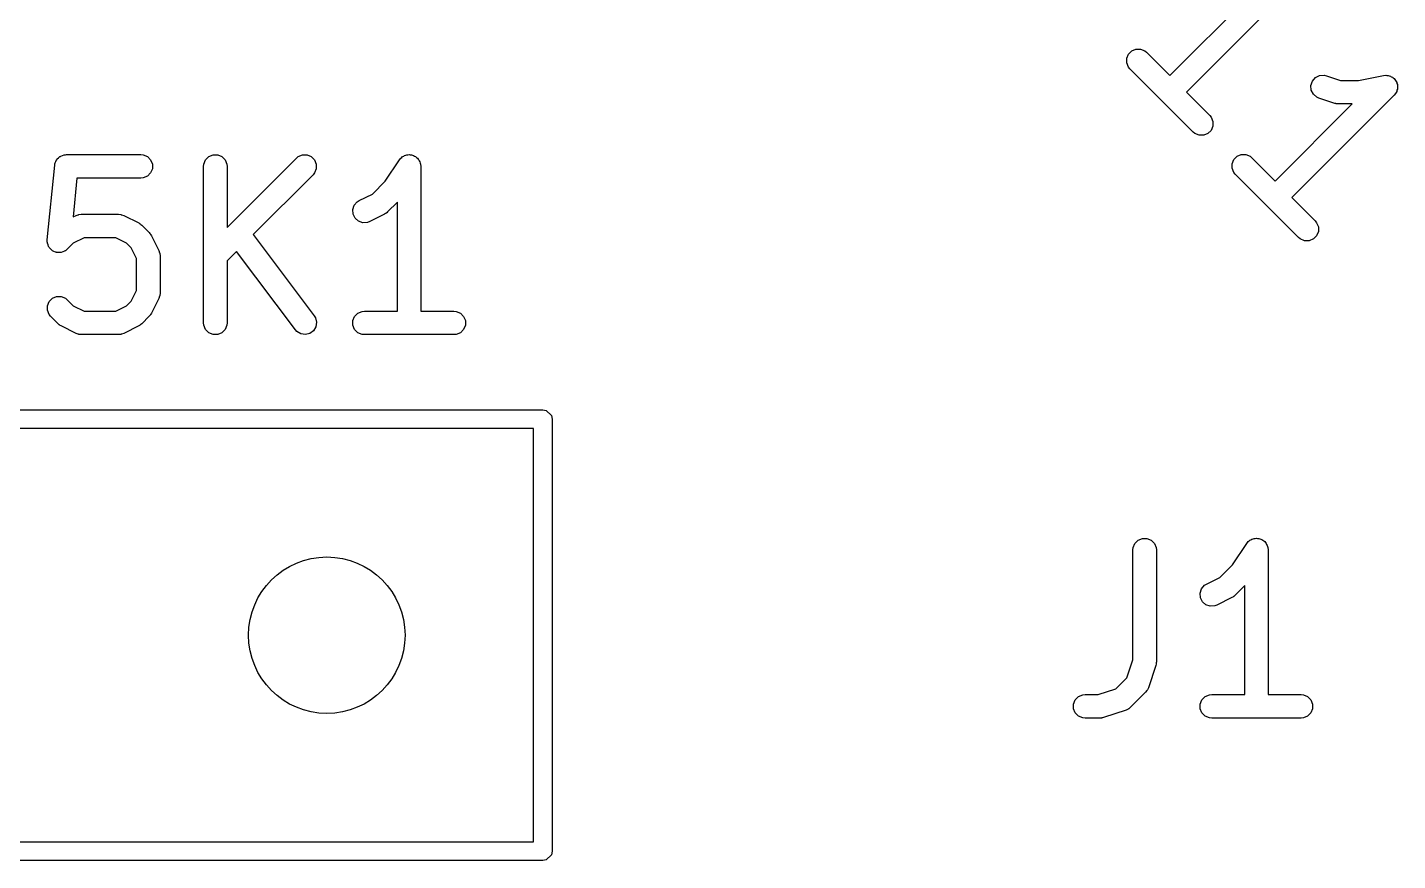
# Model space of a CAD drawing. Extents: x 19.8 to 98.9, y -129.1 to -67.1.
# Drawn here: x 45.79 to 54.54, y -118.64 to -113.32 of the extents above; entities that cross this region are included whole.
import ezdxf

# ---------------------------------------------------------------- set-up
doc = ezdxf.new("R2010")
doc.units = 0
doc.layers.add('BLACK', color=7, linetype='CONTINUOUS')

msp = doc.modelspace()

# ---------------------------------------------------------------- linework, layer by layer
at = {"layer": 'BLACK', "linetype": 'CONTINUOUS'}
for p, q in [((53.847671, -113.076669), (53.193597, -113.730742)), ((53.087531, -113.624676), (53.5799, -113.132308)), ((52.823141, -113.487044), (52.843833, -113.466352)), ((52.843833, -113.466352), (52.87087, -113.455153)), ((52.87087, -113.455153), (52.900132, -113.455153)), ((52.900132, -113.455153), (52.927169, -113.466352)), ((52.927169, -113.466352), (52.938534, -113.475679)), ((52.938534, -113.475679), (53.087531, -113.624676)), ((52.811942, -113.514081), (52.823141, -113.487044)), ((52.811942, -113.543343), (52.811942, -113.514081)), ((52.823141, -113.57038), (52.811942, -113.543343)), ((52.832468, -113.581745), (52.823141, -113.57038)), ((53.236529, -113.985806), (52.832468, -113.581745)), ((53.998855, -113.659928), (54.018029, -113.637821)), ((54.018029, -113.637821), (54.044202, -113.624734)), ((54.044202, -113.624734), (54.073392, -113.62266)), ((54.073392, -113.62266), (54.087729, -113.62592)), ((54.087729, -113.62592), (54.177197, -113.655743)), ((54.177197, -113.655743), (54.292285, -113.655743)), ((54.292285, -113.655743), (54.453364, -113.623528)), ((54.453364, -113.623528), (54.453414, -113.623522)), ((54.453414, -113.623522), (54.453441, -113.623512)), ((54.453441, -113.623512), (54.453525, -113.623512)), ((54.453525, -113.623512), (54.467994, -113.622071)), ((54.467994, -113.622071), (54.475278, -113.623512)), ((54.475278, -113.623512), (54.482704, -113.623512)), ((54.482704, -113.623512), (54.489491, -113.626323)), ((54.489491, -113.626323), (54.496702, -113.62775)), ((54.496702, -113.62775), (54.502882, -113.63187)), ((54.502882, -113.63187), (54.50974, -113.634711)), ((54.50974, -113.634711), (54.514933, -113.639904)), ((54.514933, -113.639904), (54.52105, -113.643982)), ((54.52105, -113.643982), (54.525184, -113.650155)), ((54.525184, -113.650155), (54.530433, -113.655404)), ((54.530433, -113.655404), (54.533243, -113.662189)), ((53.193597, -113.730742), (53.342595, -113.87974)), ((53.989601, -113.687691), (53.998855, -113.659928)), ((53.991675, -113.716881), (53.989601, -113.687691)), ((54.004762, -113.743054), (53.991675, -113.716881)), ((54.026869, -113.762228), (54.004762, -113.743054)), ((54.530433, -113.738739), (54.5212, -113.749989)), ((54.533274, -113.731878), (54.530433, -113.738739)), ((54.533243, -113.662189), (54.537334, -113.668297)), ((54.537394, -113.7257), (54.533274, -113.731878)), ((54.537334, -113.668297), (54.53879, -113.67558)), ((54.53882, -113.718491), (54.537394, -113.7257)), ((54.53879, -113.67558), (54.541632, -113.68244)), ((54.541632, -113.711703), (54.53882, -113.718491)), ((54.541632, -113.68244), (54.541632, -113.689787)), ((54.541632, -113.689787), (54.543073, -113.696993)), ((54.543073, -113.696993), (54.541632, -113.704277)), ((54.541632, -113.704277), (54.541632, -113.711703)), ((53.760966, -114.298111), (54.253335, -113.805743)), ((54.521106, -113.750104), (53.867032, -114.404177)), ((54.040295, -113.768222), (54.026869, -113.762228)), ((54.141309, -113.801894), (54.040295, -113.768222)), ((54.148564, -113.803543), (54.141309, -113.801894)), ((54.150395, -113.804302), (54.148564, -113.803543)), ((54.153048, -113.804563), (54.150395, -113.804302)), ((54.155646, -113.805154), (54.153048, -113.804563)), ((54.15762, -113.805013), (54.155646, -113.805154)), ((54.165027, -113.805743), (54.15762, -113.805013)), ((54.253335, -113.805743), (54.165027, -113.805743)), ((54.52114, -113.750061), (54.521106, -113.750104)), ((54.521161, -113.750048), (54.52114, -113.750061)), ((54.5212, -113.749989), (54.521161, -113.750048)), ((53.342595, -113.87974), (53.351923, -113.891106)), ((53.351923, -113.891106), (53.363121, -113.918142)), ((53.363121, -113.918142), (53.363121, -113.947405)), ((53.247895, -113.995134), (53.236529, -113.985806)), ((53.274931, -114.006332), (53.247895, -113.995134)), ((53.304194, -114.006332), (53.274931, -114.006332)), ((53.33123, -113.995134), (53.304194, -114.006332)), ((53.351923, -113.974441), (53.33123, -113.995134)), ((53.363121, -113.947405), (53.351923, -113.974441)), ((45.963976, -114.18294), (45.969158, -114.17328)), ((45.969158, -114.17328), (45.973354, -114.163151)), ((45.973354, -114.163151), (45.976025, -114.160479)), ((45.976025, -114.160479), (45.97781, -114.157153)), ((45.97781, -114.157153), (45.986292, -114.150212)), ((45.986292, -114.150212), (45.994046, -114.142459)), ((45.994046, -114.142459), (45.997534, -114.141013)), ((45.997534, -114.141013), (46.000458, -114.138622)), ((46.000458, -114.138622), (46.010955, -114.135454)), ((46.010955, -114.135454), (46.021082, -114.13126)), ((46.021082, -114.13126), (46.026687, -114.130707)), ((46.026687, -114.130707), (46.028474, -114.130169)), ((46.028474, -114.130169), (46.030302, -114.130351)), ((46.030302, -114.130351), (46.035714, -114.129819)), ((46.035714, -114.129819), (46.511904, -114.129819)), ((46.511904, -114.129819), (46.526536, -114.13126)), ((46.526536, -114.13126), (46.553572, -114.142459)), ((46.553572, -114.142459), (46.574264, -114.163151)), ((46.574264, -114.163151), (46.585463, -114.190187)), ((46.914536, -114.190187), (46.925735, -114.163151)), ((46.925735, -114.163151), (46.946427, -114.142459)), ((46.946427, -114.142459), (46.973463, -114.13126)), ((46.973463, -114.13126), (47.002727, -114.13126)), ((47.002727, -114.13126), (47.029763, -114.142459)), ((47.029763, -114.142459), (47.050455, -114.163151)), ((47.050455, -114.163151), (47.061654, -114.190187)), ((47.063095, -114.595181), (47.50649, -114.151786)), ((47.50649, -114.151786), (47.517855, -114.142459)), ((47.517855, -114.142459), (47.544891, -114.13126)), ((47.544891, -114.13126), (47.574154, -114.13126)), ((47.574154, -114.13126), (47.601191, -114.142459)), ((47.601191, -114.142459), (47.621883, -114.163151)), ((47.621883, -114.163151), (47.633082, -114.190188)), ((48.072666, -114.299896), (48.163786, -114.163216)), ((48.163786, -114.163216), (48.16382, -114.163173)), ((48.16382, -114.163173), (48.16383, -114.163151)), ((48.16383, -114.163151), (48.163881, -114.163099)), ((48.163881, -114.163099), (48.173102, -114.151841)), ((48.173102, -114.151841), (48.179271, -114.147709)), ((48.179271, -114.147709), (48.184522, -114.142459)), ((48.184522, -114.142459), (48.191311, -114.139646)), ((48.191311, -114.139646), (48.197417, -114.135558)), ((48.197417, -114.135558), (48.204697, -114.134101)), ((48.204697, -114.134101), (48.211558, -114.13126)), ((48.211558, -114.13126), (48.218906, -114.13126)), ((48.218906, -114.13126), (48.226111, -114.129819)), ((48.226111, -114.129819), (48.233395, -114.13126)), ((48.233395, -114.13126), (48.240822, -114.13126)), ((48.240822, -114.13126), (48.24761, -114.134072)), ((48.24761, -114.134072), (48.254819, -114.135498)), ((48.254819, -114.135498), (48.260998, -114.139617)), ((48.260998, -114.139617), (48.267858, -114.142459)), ((48.267858, -114.142459), (48.273051, -114.147652)), ((48.273051, -114.147652), (48.279168, -114.15173)), ((48.279168, -114.15173), (48.283301, -114.157902)), ((48.283301, -114.157902), (48.28855, -114.163151)), ((48.28855, -114.163151), (48.291361, -114.169938)), ((48.291361, -114.169938), (48.295451, -114.176045)), ((48.295451, -114.176045), (48.296907, -114.183326)), ((53.485377, -114.187516), (53.496576, -114.160479)), ((53.496576, -114.160479), (53.517268, -114.139787)), ((53.517268, -114.139787), (53.544305, -114.128588)), ((53.544305, -114.128588), (53.573567, -114.128588)), ((53.573567, -114.128588), (53.600604, -114.139787)), ((53.600604, -114.139787), (53.611969, -114.149114)), ((53.611969, -114.149114), (53.760966, -114.298111)), ((45.913467, -114.673546), (45.961086, -114.197356)), ((45.961086, -114.197356), (45.962155, -114.192023)), ((45.962155, -114.190187), (45.962868, -114.188464)), ((45.962155, -114.192023), (45.962155, -114.190187)), ((45.962868, -114.188464), (45.963976, -114.18294)), ((46.553572, -114.267179), (46.526536, -114.278378)), ((46.574264, -114.246487), (46.553572, -114.267179)), ((46.585463, -114.219451), (46.574264, -114.246487)), ((46.585463, -114.190187), (46.585463, -114.219451)), ((46.913095, -114.204819), (46.914536, -114.190187)), ((46.913095, -115.204819), (46.913095, -114.204819)), ((47.061654, -114.190187), (47.063095, -114.204819)), ((47.063095, -114.204819), (47.063095, -114.595181)), ((47.612556, -114.257852), (47.22998, -114.640427)), ((47.621883, -114.246487), (47.612556, -114.257852)), ((47.633082, -114.219451), (47.621883, -114.246487)), ((47.633082, -114.190188), (47.633082, -114.219451)), ((48.296907, -114.183326), (48.299749, -114.190187)), ((48.299749, -114.190187), (48.301174, -114.204663)), ((48.301174, -114.204663), (48.30119, -114.20474)), ((48.30119, -114.20474), (48.301184, -114.204766)), ((48.301184, -114.204766), (48.30119, -114.204819)), ((48.30119, -114.204819), (48.30119, -115.129819)), ((53.485377, -114.216778), (53.485377, -114.187516)), ((53.496576, -114.243815), (53.485377, -114.216778)), ((53.505903, -114.25518), (53.496576, -114.243815)), ((53.909964, -114.659241), (53.505903, -114.25518)), ((46.103588, -114.279819), (46.078769, -114.528009)), ((46.511904, -114.279819), (46.103588, -114.279819)), ((46.526536, -114.278378), (46.511904, -114.279819)), ((47.991287, -114.381275), (48.072666, -114.299896)), ((47.875319, -114.453391), (47.894492, -114.431283)), ((47.894492, -114.431283), (47.906935, -114.423451)), ((47.906935, -114.423451), (47.991287, -114.381275)), ((48.15119, -114.433504), (48.088747, -114.495947)), ((48.15119, -115.129819), (48.15119, -114.433504)), ((53.867032, -114.404177), (54.01603, -114.553175)), ((46.078769, -114.528009), (46.097411, -114.518689)), ((46.097411, -114.518689), (46.111142, -114.513434)), ((46.111142, -114.513434), (46.113831, -114.513242)), ((46.113831, -114.513242), (46.11632, -114.512212)), ((46.11632, -114.512212), (46.130952, -114.510771)), ((46.130952, -114.510771), (46.369047, -114.510771)), ((46.369047, -114.510771), (46.383679, -114.512212)), ((46.383679, -114.512212), (46.386168, -114.513243)), ((46.386168, -114.513243), (46.388856, -114.513434)), ((46.388856, -114.513434), (46.402588, -114.518689)), ((46.402588, -114.518689), (46.497826, -114.566308)), ((47.866065, -114.481152), (47.875319, -114.453391)), ((47.868139, -114.510342), (47.866065, -114.481152)), ((47.881226, -114.536517), (47.868139, -114.510342)), ((48.069255, -114.509996), (47.974017, -114.557615)), ((48.075554, -114.506031), (48.069255, -114.509996)), ((48.077382, -114.505274), (48.075554, -114.506031)), ((48.079438, -114.503585), (48.077382, -114.505274)), ((48.081698, -114.502164), (48.079438, -114.503585)), ((48.082997, -114.500665), (48.081698, -114.502164)), ((48.088747, -114.495947), (48.082997, -114.500665)), ((46.497826, -114.566308), (46.504125, -114.570272)), ((46.504125, -114.570272), (46.505953, -114.57103)), ((46.505953, -114.57103), (46.508009, -114.572718)), ((46.508009, -114.572718), (46.510269, -114.57414)), ((46.510269, -114.57414), (46.511568, -114.575638)), ((46.511568, -114.575638), (46.517318, -114.580357)), ((46.517318, -114.580357), (46.564937, -114.627976)), ((47.903334, -114.55569), (47.881226, -114.536517)), ((47.931095, -114.564944), (47.903334, -114.55569)), ((47.960285, -114.56287), (47.931095, -114.564944)), ((47.974017, -114.557615), (47.960285, -114.56287)), ((54.01603, -114.553175), (54.025358, -114.564541)), ((54.025358, -114.564541), (54.036556, -114.591577)), ((54.036556, -114.591577), (54.036556, -114.62084)), ((45.913445, -114.688249), (45.913467, -114.673546)), ((45.914536, -114.691864), (45.913445, -114.688249)), ((45.914536, -114.69564), (45.914536, -114.691864)), ((45.91873, -114.705765), (45.914536, -114.69564)), ((45.921898, -114.716265), (45.91873, -114.705765)), ((46.080141, -114.695029), (46.041128, -114.734042)), ((46.148657, -114.660771), (46.080141, -114.695029)), ((46.351342, -114.660771), (46.148657, -114.660771)), ((46.419858, -114.695029), (46.351342, -114.660771)), ((46.450265, -114.725436), (46.419858, -114.695029)), ((46.564937, -114.627976), (46.569655, -114.633725)), ((46.569655, -114.633725), (46.571154, -114.635025)), ((46.571154, -114.635025), (46.572575, -114.637284)), ((46.572575, -114.637284), (46.574264, -114.639341)), ((46.574264, -114.639341), (46.575021, -114.641168)), ((46.575021, -114.641168), (46.578986, -114.647468)), ((46.578986, -114.647468), (46.626605, -114.742706)), ((47.22998, -114.640427), (47.619523, -115.159819)), ((53.92133, -114.668569), (53.909964, -114.659241)), ((53.948366, -114.679767), (53.92133, -114.668569)), ((53.977629, -114.679767), (53.948366, -114.679767)), ((54.004665, -114.668569), (53.977629, -114.679767)), ((54.025358, -114.647876), (54.004665, -114.668569)), ((54.036556, -114.62084), (54.025358, -114.647876)), ((45.924289, -114.719188), (45.921898, -114.716265)), ((45.925735, -114.722677), (45.924289, -114.719188)), ((45.933488, -114.73043), (45.925735, -114.722677)), ((45.940429, -114.738913), (45.933488, -114.73043)), ((45.943755, -114.740697), (45.940429, -114.738913)), ((45.946427, -114.743369), (45.943755, -114.740697)), ((45.956554, -114.747564), (45.946427, -114.743369)), ((45.966216, -114.752747), (45.956554, -114.747564)), ((45.969975, -114.753122), (45.966216, -114.752747)), ((45.973464, -114.754568), (45.969975, -114.753122)), ((45.984425, -114.754568), (45.973464, -114.754568)), ((45.995335, -114.755659), (45.984425, -114.754568)), ((45.998951, -114.754568), (45.995335, -114.755659)), ((46.002726, -114.754568), (45.998951, -114.754568)), ((46.012851, -114.750373), (46.002726, -114.754568)), ((46.023351, -114.747206), (46.012851, -114.750373)), ((46.026274, -114.744814), (46.023351, -114.747206)), ((46.029763, -114.743369), (46.026274, -114.744814)), ((46.041128, -114.734042), (46.029763, -114.743369)), ((46.484523, -114.793952), (46.450265, -114.725436)), ((46.484523, -114.996637), (46.484523, -114.793952)), ((46.626605, -114.742706), (46.63186, -114.756437)), ((46.63186, -114.756437), (46.632051, -114.759126)), ((46.632051, -114.759126), (46.633082, -114.761615)), ((46.633082, -114.761615), (46.634523, -114.776247)), ((46.634523, -114.776247), (46.634523, -115.014342)), ((47.122837, -114.74757), (47.063095, -114.807313)), ((47.499523, -115.249819), (47.122837, -114.74757)), ((47.063095, -114.807313), (47.063095, -115.204819)), ((45.925735, -115.067912), (45.946428, -115.047219)), ((45.946428, -115.047219), (45.973464, -115.036021)), ((45.973464, -115.036021), (46.002727, -115.036021)), ((46.002727, -115.036021), (46.029763, -115.04722)), ((46.029763, -115.04722), (46.041129, -115.056548)), ((46.041129, -115.056548), (46.080141, -115.095561)), ((46.450264, -115.065153), (46.484523, -114.996637)), ((46.626605, -115.047883), (46.578986, -115.143121)), ((46.63186, -115.034152), (46.626605, -115.047883)), ((46.632051, -115.031462), (46.63186, -115.034152)), ((46.633082, -115.028974), (46.632051, -115.031462)), ((46.634523, -115.014342), (46.633082, -115.028974)), ((45.914536, -115.094948), (45.925735, -115.067912)), ((45.914536, -115.124211), (45.914536, -115.094948)), ((45.925734, -115.151247), (45.914536, -115.124211)), ((46.080141, -115.095561), (46.148657, -115.129819)), ((46.148657, -115.129819), (46.351342, -115.129819)), ((46.351342, -115.129819), (46.419857, -115.095561)), ((46.419857, -115.095561), (46.450264, -115.065153)), ((46.578986, -115.143121), (46.575022, -115.149417)), ((47.878116, -115.163151), (47.898808, -115.142459)), ((47.898808, -115.142459), (47.925844, -115.13126)), ((47.925844, -115.13126), (47.940476, -115.129819)), ((47.940476, -115.129819), (48.15119, -115.129819)), ((48.30119, -115.129819), (48.511904, -115.129819)), ((48.511904, -115.129819), (48.526536, -115.13126)), ((48.526536, -115.13126), (48.553572, -115.142459)), ((48.553572, -115.142459), (48.574264, -115.163151)), ((45.935061, -115.162612), (45.925734, -115.151247)), ((45.98268, -115.210232), (45.935061, -115.162612)), ((45.988429, -115.21495), (45.98268, -115.210232)), ((45.98973, -115.21645), (45.988429, -115.21495)), ((45.991989, -115.217872), (45.98973, -115.21645)), ((45.994046, -115.21956), (45.991989, -115.217872)), ((45.995873, -115.220317), (45.994046, -115.21956)), ((46.002173, -115.224282), (45.995873, -115.220317)), ((46.097411, -115.271901), (46.002173, -115.224282)), ((46.497826, -115.224282), (46.402588, -115.271901)), ((46.504125, -115.220317), (46.497826, -115.224282)), ((46.505953, -115.21956), (46.504125, -115.220317)), ((46.508009, -115.217872), (46.505953, -115.21956)), ((46.510269, -115.21645), (46.508009, -115.217872)), ((46.511569, -115.21495), (46.510269, -115.21645)), ((46.517319, -115.210232), (46.511569, -115.21495)), ((46.564937, -115.162613), (46.517319, -115.210232)), ((46.569655, -115.156863), (46.564937, -115.162613)), ((46.571154, -115.155564), (46.569655, -115.156863)), ((46.572575, -115.153305), (46.571154, -115.155564)), ((46.574265, -115.151247), (46.572575, -115.153305)), ((46.575022, -115.149417), (46.574265, -115.151247)), ((46.914536, -115.219451), (46.913095, -115.204819)), ((46.925735, -115.246487), (46.914536, -115.219451)), ((47.061654, -115.219451), (47.050455, -115.246487)), ((47.063095, -115.204819), (47.061654, -115.219451)), ((47.630273, -115.229706), (47.615364, -115.254887)), ((47.619523, -115.159819), (47.62715, -115.172389)), ((47.62715, -115.172389), (47.634412, -115.200738)), ((47.634412, -115.200738), (47.630273, -115.229706)), ((47.866917, -115.190187), (47.878116, -115.163151)), ((47.866917, -115.219451), (47.866917, -115.190187)), ((47.878116, -115.246487), (47.866917, -115.219451)), ((48.574264, -115.163151), (48.585463, -115.190187)), ((48.585463, -115.219451), (48.574264, -115.246487)), ((48.585463, -115.190187), (48.585463, -115.219451)), ((46.111142, -115.277156), (46.097411, -115.271901)), ((46.113831, -115.277347), (46.111142, -115.277156)), ((46.11632, -115.278378), (46.113831, -115.277347)), ((46.130952, -115.279819), (46.11632, -115.278378)), ((46.369047, -115.279819), (46.130952, -115.279819)), ((46.383679, -115.278378), (46.369047, -115.279819)), ((46.386168, -115.277346), (46.383679, -115.278378)), ((46.388856, -115.277156), (46.386168, -115.277346)), ((46.402588, -115.271901), (46.388856, -115.277156)), ((46.946427, -115.267179), (46.925735, -115.246487)), ((46.973463, -115.278378), (46.946427, -115.267179)), ((47.002727, -115.278378), (46.973463, -115.278378)), ((47.029763, -115.267179), (47.002727, -115.278378)), ((47.050455, -115.246487), (47.029763, -115.267179)), ((47.509455, -115.26066), (47.499523, -115.249819)), ((47.534636, -115.27557), (47.509455, -115.26066)), ((47.563605, -115.279708), (47.534636, -115.27557)), ((47.591953, -115.272446), (47.563605, -115.279708)), ((47.615364, -115.254887), (47.591953, -115.272446)), ((47.898808, -115.267179), (47.878116, -115.246487)), ((47.925844, -115.278378), (47.898808, -115.267179)), ((47.940476, -115.279819), (47.925844, -115.278378)), ((48.511904, -115.279819), (47.940476, -115.279819)), ((48.526536, -115.278378), (48.511904, -115.279819)), ((48.553572, -115.267179), (48.526536, -115.278378)), ((48.574264, -115.246487), (48.553572, -115.267179)), ((36.27, -115.76), (49.08, -115.76)), ((49.08, -115.76), (49.102961, -115.764567)), ((49.102961, -115.764567), (49.135433, -115.797039)), ((49.135433, -115.797039), (49.14, -115.82)), ((49.14, -115.82), (49.14, -118.58)), ((49.02, -115.88), (36.33, -115.88)), ((49.02, -118.52), (49.02, -115.88)), ((52.853107, -116.640187), (52.864306, -116.613151)), ((52.864306, -116.613151), (52.884998, -116.592459)), ((52.884998, -116.592459), (52.912034, -116.58126)), ((52.912034, -116.58126), (52.941298, -116.58126)), ((52.941298, -116.58126), (52.968334, -116.592459)), ((52.968334, -116.592459), (52.989026, -116.613151)), ((52.989026, -116.613151), (53.000225, -116.640187)), ((53.487428, -116.749896), (53.578548, -116.613216)), ((53.578548, -116.613216), (53.578582, -116.613173)), ((53.578582, -116.613173), (53.578592, -116.613151)), ((53.578592, -116.613151), (53.578643, -116.613099)), ((53.578643, -116.613099), (53.587864, -116.601841)), ((53.587864, -116.601841), (53.594033, -116.597709)), ((53.594033, -116.597709), (53.599284, -116.592459)), ((53.599284, -116.592459), (53.606073, -116.589646)), ((53.606073, -116.589646), (53.612179, -116.585558)), ((53.612179, -116.585558), (53.619459, -116.584101)), ((53.619459, -116.584101), (53.62632, -116.58126)), ((53.62632, -116.58126), (53.633668, -116.58126)), ((53.633668, -116.58126), (53.640873, -116.579819)), ((53.640873, -116.579819), (53.648157, -116.58126)), ((53.648157, -116.58126), (53.655584, -116.58126)), ((53.655584, -116.58126), (53.662372, -116.584072)), ((53.662372, -116.584072), (53.669581, -116.585498)), ((53.669581, -116.585498), (53.67576, -116.589617)), ((53.67576, -116.589617), (53.68262, -116.592459)), ((53.68262, -116.592459), (53.687813, -116.597652)), ((53.687813, -116.597652), (53.69393, -116.60173)), ((53.69393, -116.60173), (53.698063, -116.607902)), ((53.698063, -116.607902), (53.703312, -116.613151)), ((53.703312, -116.613151), (53.706123, -116.619938)), ((53.706123, -116.619938), (53.710213, -116.626045)), ((53.710213, -116.626045), (53.711669, -116.633326)), ((53.711669, -116.633326), (53.714511, -116.640187)), ((52.851666, -116.654819), (52.853107, -116.640187)), ((52.851666, -117.356934), (52.851666, -116.654819)), ((53.000225, -116.640187), (53.001666, -116.654819)), ((53.001666, -116.654819), (53.001666, -117.369104)), ((53.714511, -116.640187), (53.715936, -116.654663)), ((53.715936, -116.654663), (53.715952, -116.65474)), ((53.715952, -116.65474), (53.715946, -116.654766)), ((53.715946, -116.654766), (53.715952, -116.654819)), ((53.715952, -116.654819), (53.715952, -117.579819)), ((53.406049, -116.831275), (53.487428, -116.749896)), ((53.290081, -116.903391), (53.309254, -116.881283)), ((53.309254, -116.881283), (53.321697, -116.873451)), ((53.321697, -116.873451), (53.406049, -116.831275)), ((53.565952, -116.883504), (53.503509, -116.945947)), ((53.565952, -117.579819), (53.565952, -116.883504)), ((53.280827, -116.931152), (53.290081, -116.903391)), ((53.282901, -116.960342), (53.280827, -116.931152)), ((53.295988, -116.986517), (53.282901, -116.960342)), ((53.484017, -116.959996), (53.388779, -117.007615)), ((53.490316, -116.956031), (53.484017, -116.959996)), ((53.492144, -116.955274), (53.490316, -116.956031)), ((53.4942, -116.953585), (53.492144, -116.955274)), ((53.49646, -116.952164), (53.4942, -116.953585)), ((53.497759, -116.950665), (53.49646, -116.952164)), ((53.503509, -116.945947), (53.497759, -116.950665)), ((53.318096, -117.00569), (53.295988, -116.986517)), ((53.345857, -117.014944), (53.318096, -117.00569)), ((53.375047, -117.01287), (53.345857, -117.014944)), ((53.388779, -117.007615), (53.375047, -117.01287)), ((52.813494, -117.471447), (52.851666, -117.356934)), ((52.997817, -117.392822), (52.950198, -117.535678)), ((52.999466, -117.385566), (52.997817, -117.392822)), ((53.000225, -117.383736), (52.999466, -117.385566)), ((53.000486, -117.381082), (53.000225, -117.383736)), ((53.001077, -117.378485), (53.000486, -117.381082)), ((53.001666, -117.369104), (53.000936, -117.37651)), ((53.000936, -117.37651), (53.001077, -117.378485)), ((52.743295, -117.541647), (52.813494, -117.471447)), ((52.483354, -117.613151), (52.504046, -117.592459)), ((52.504046, -117.592459), (52.531082, -117.58126)), ((52.531082, -117.58126), (52.545714, -117.579819)), ((52.545714, -117.579819), (52.628782, -117.579819)), ((52.628782, -117.579819), (52.743295, -117.541647)), ((52.932081, -117.564993), (52.836842, -117.660233)), ((52.941408, -117.553628), (52.932081, -117.564993)), ((52.942438, -117.551139), (52.941408, -117.553628)), ((52.944204, -117.549104), (52.942438, -117.551139)), ((52.950198, -117.535678), (52.944204, -117.549104)), ((53.292878, -117.613151), (53.31357, -117.592459)), ((53.31357, -117.592459), (53.340606, -117.58126)), ((53.340606, -117.58126), (53.355238, -117.579819)), ((53.355238, -117.579819), (53.565952, -117.579819)), ((53.715952, -117.579819), (53.926666, -117.579819)), ((53.926666, -117.579819), (53.941298, -117.58126)), ((53.941298, -117.58126), (53.968334, -117.592459)), ((53.968334, -117.592459), (53.989026, -117.613151)), ((52.472155, -117.640187), (52.483354, -117.613151)), ((52.472155, -117.669451), (52.472155, -117.640187)), ((52.483354, -117.696487), (52.472155, -117.669451)), ((52.807526, -117.678351), (52.664669, -117.72597)), ((52.820951, -117.672357), (52.807526, -117.678351)), ((52.822986, -117.670591), (52.820951, -117.672357)), ((52.825477, -117.66956), (52.822986, -117.670591)), ((52.836842, -117.660233), (52.825477, -117.66956)), ((53.281679, -117.640187), (53.292878, -117.613151)), ((53.281679, -117.669451), (53.281679, -117.640187)), ((53.292878, -117.696487), (53.281679, -117.669451)), ((53.989026, -117.613151), (54.000225, -117.640187)), ((54.000225, -117.669451), (53.989026, -117.696487)), ((54.000225, -117.640187), (54.000225, -117.669451)), ((52.504046, -117.717179), (52.483354, -117.696487)), ((52.531082, -117.728378), (52.504046, -117.717179)), ((52.545714, -117.729819), (52.531082, -117.728378)), ((52.640952, -117.729819), (52.545714, -117.729819)), ((52.648357, -117.729089), (52.640952, -117.729819)), ((52.650332, -117.72923), (52.648357, -117.729089)), ((52.652929, -117.728639), (52.650332, -117.72923)), ((52.655584, -117.728378), (52.652929, -117.728639)), ((52.657415, -117.727619), (52.655584, -117.728378)), ((52.664669, -117.72597), (52.657415, -117.727619)), ((53.31357, -117.717179), (53.292878, -117.696487)), ((53.340606, -117.728378), (53.31357, -117.717179)), ((53.355238, -117.729819), (53.340606, -117.728378)), ((53.926666, -117.729819), (53.355238, -117.729819)), ((53.941298, -117.728378), (53.926666, -117.729819)), ((53.968334, -117.717179), (53.941298, -117.728378)), ((53.989026, -117.696487), (53.968334, -117.717179)), ((36.33, -118.52), (49.02, -118.52)), ((49.08, -118.64), (36.27, -118.64)), ((49.102961, -118.635433), (49.08, -118.64)), ((49.135433, -118.602961), (49.102961, -118.635433)), ((49.14, -118.58), (49.135433, -118.60296)), ((49.135433, -118.60296), (49.135433, -118.602961))]:
    msp.add_line(p, q, dxfattribs=at)
at = {"layer": 'BLACK'}
msp.add_circle((47.7, -117.2), 0.5, dxfattribs=at)
msp.add_circle((47.7, -117.2), 0.5, dxfattribs=at)

doc.saveas('drawing.dxf')
